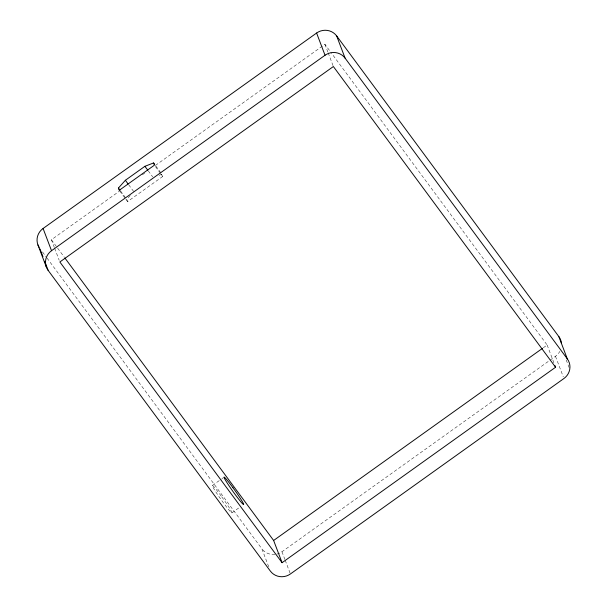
<?xml version="1.0" encoding="UTF-8"?>
<svg xmlns="http://www.w3.org/2000/svg" width="607" height="607" viewBox="0 0 607 607"><rect width="100%" height="100%" fill="white"/><g stroke="black" fill="none" stroke-linecap="round" stroke-linejoin="round"><path stroke-width="0.46" stroke-dasharray="3.04 2.28" d="M130.224 195.454L126.734 199.354L127.576 201.577L162.744 176.447L161.902 174.224L158.435 175.575M54.342 247.451L51.42 239.757L119.215 191.311M142.334 174.793L144.641 173.139M155.43 165.43L324.927 44.303L331.68 53.439M212.427 485.486L221.221 479.204M221.95 478.68L223.422 477.633M231.821 512.907L239.879 507.149M543.288 347.773L547.142 345.019L332.241 54.198M276.845 554.092A14.439 13.991 -20.8 0 0 281.959 551.748L549.312 360.702M550.079 360.148L555.473 356.294A14.439 13.991 -20.8 0 0 559.798 351.423M155.794 165.961L160.787 172.722M155.521 166.675L160.521 173.443M161.083 174.194L162.744 176.447M148.245 170.825L152.683 176.834M128.707 184.786L133.707 191.554M120.626 191.091L125.626 197.852M119.799 191.053L125.361 198.572M125.915 199.324L127.576 201.577M51.42 239.757L57.043 247.368M57.604 248.134L64.357 257.269M42.505 251.943L46.443 257.269M47.005 258.028L261.905 548.849L269.053 567.651M566.194 359.89L569.116 367.584M555.473 356.294L563.266 376.81M547.142 345.019L554.282 363.821M324.927 44.303L327.848 51.997M328.175 52.855L333.046 65.677M281.959 551.748L284.88 559.442M285.207 560.299L290.078 573.114M54.66 248.309L59.213 260.274M274.986 554.426A14.439 13.991 -20.8 0 1 261.905 548.849M221.198 496.063L218.702 492.709A16.844 1.093 54.5 0 0 212.647 486.586A16.844 1.093 54.5 0 0 223.9 503.484A16.844 1.093 54.5 0 0 231.912 512.551L231.343 511.284A16.844 1.093 54.5 0 0 221.198 496.063"/><path stroke-width="0.91" d="M153.571 162.949L154.413 165.172L119.245 190.302L118.403 188.079L125.376 180.271L144.906 166.31L153.571 162.949L154.679 164.451M39.174 247.383A14.439 13.991 -20.8 0 1 43.082 228.482L316.596 33.028A14.439 13.991 -20.8 0 1 336.65 35.927L558.865 336.642A14.439 13.991 -20.8 0 1 561.46 343.403M48.135 270.358A14.439 13.991 -20.8 0 1 51.527 250.706L325.041 55.252A14.439 13.991 -20.8 0 1 345.095 58.151L567.302 358.866A14.439 13.991 -20.8 0 1 563.918 378.518L290.404 573.972A14.439 13.991 -20.8 0 1 270.35 571.073L48.135 270.358L44.888 261.814M554.935 365.535L555.58 367.243L282.073 562.697L273.628 540.473L542.521 348.319M555.58 367.243L333.372 66.527L59.858 261.981L282.073 562.697M144.906 166.31L147.691 170.074M125.376 180.271L128.153 184.035M118.403 188.079L120.072 190.332M64.919 258.028L273.628 540.473M558.865 336.642L567.302 358.866M336.65 35.927L345.095 58.151M316.596 33.028L325.041 55.252M43.082 228.482L51.527 250.706M40.016 248.991L42.945 256.685M37.938 244.932L46.382 267.156M232.921 487.687L230.417 484.333A16.844 1.093 54.5 0 0 224.362 478.21A16.844 1.093 54.5 0 0 235.622 495.107A16.844 1.093 54.5 0 0 243.635 504.174L243.066 502.907A16.844 1.093 54.5 0 0 232.921 487.687"/></g></svg>
